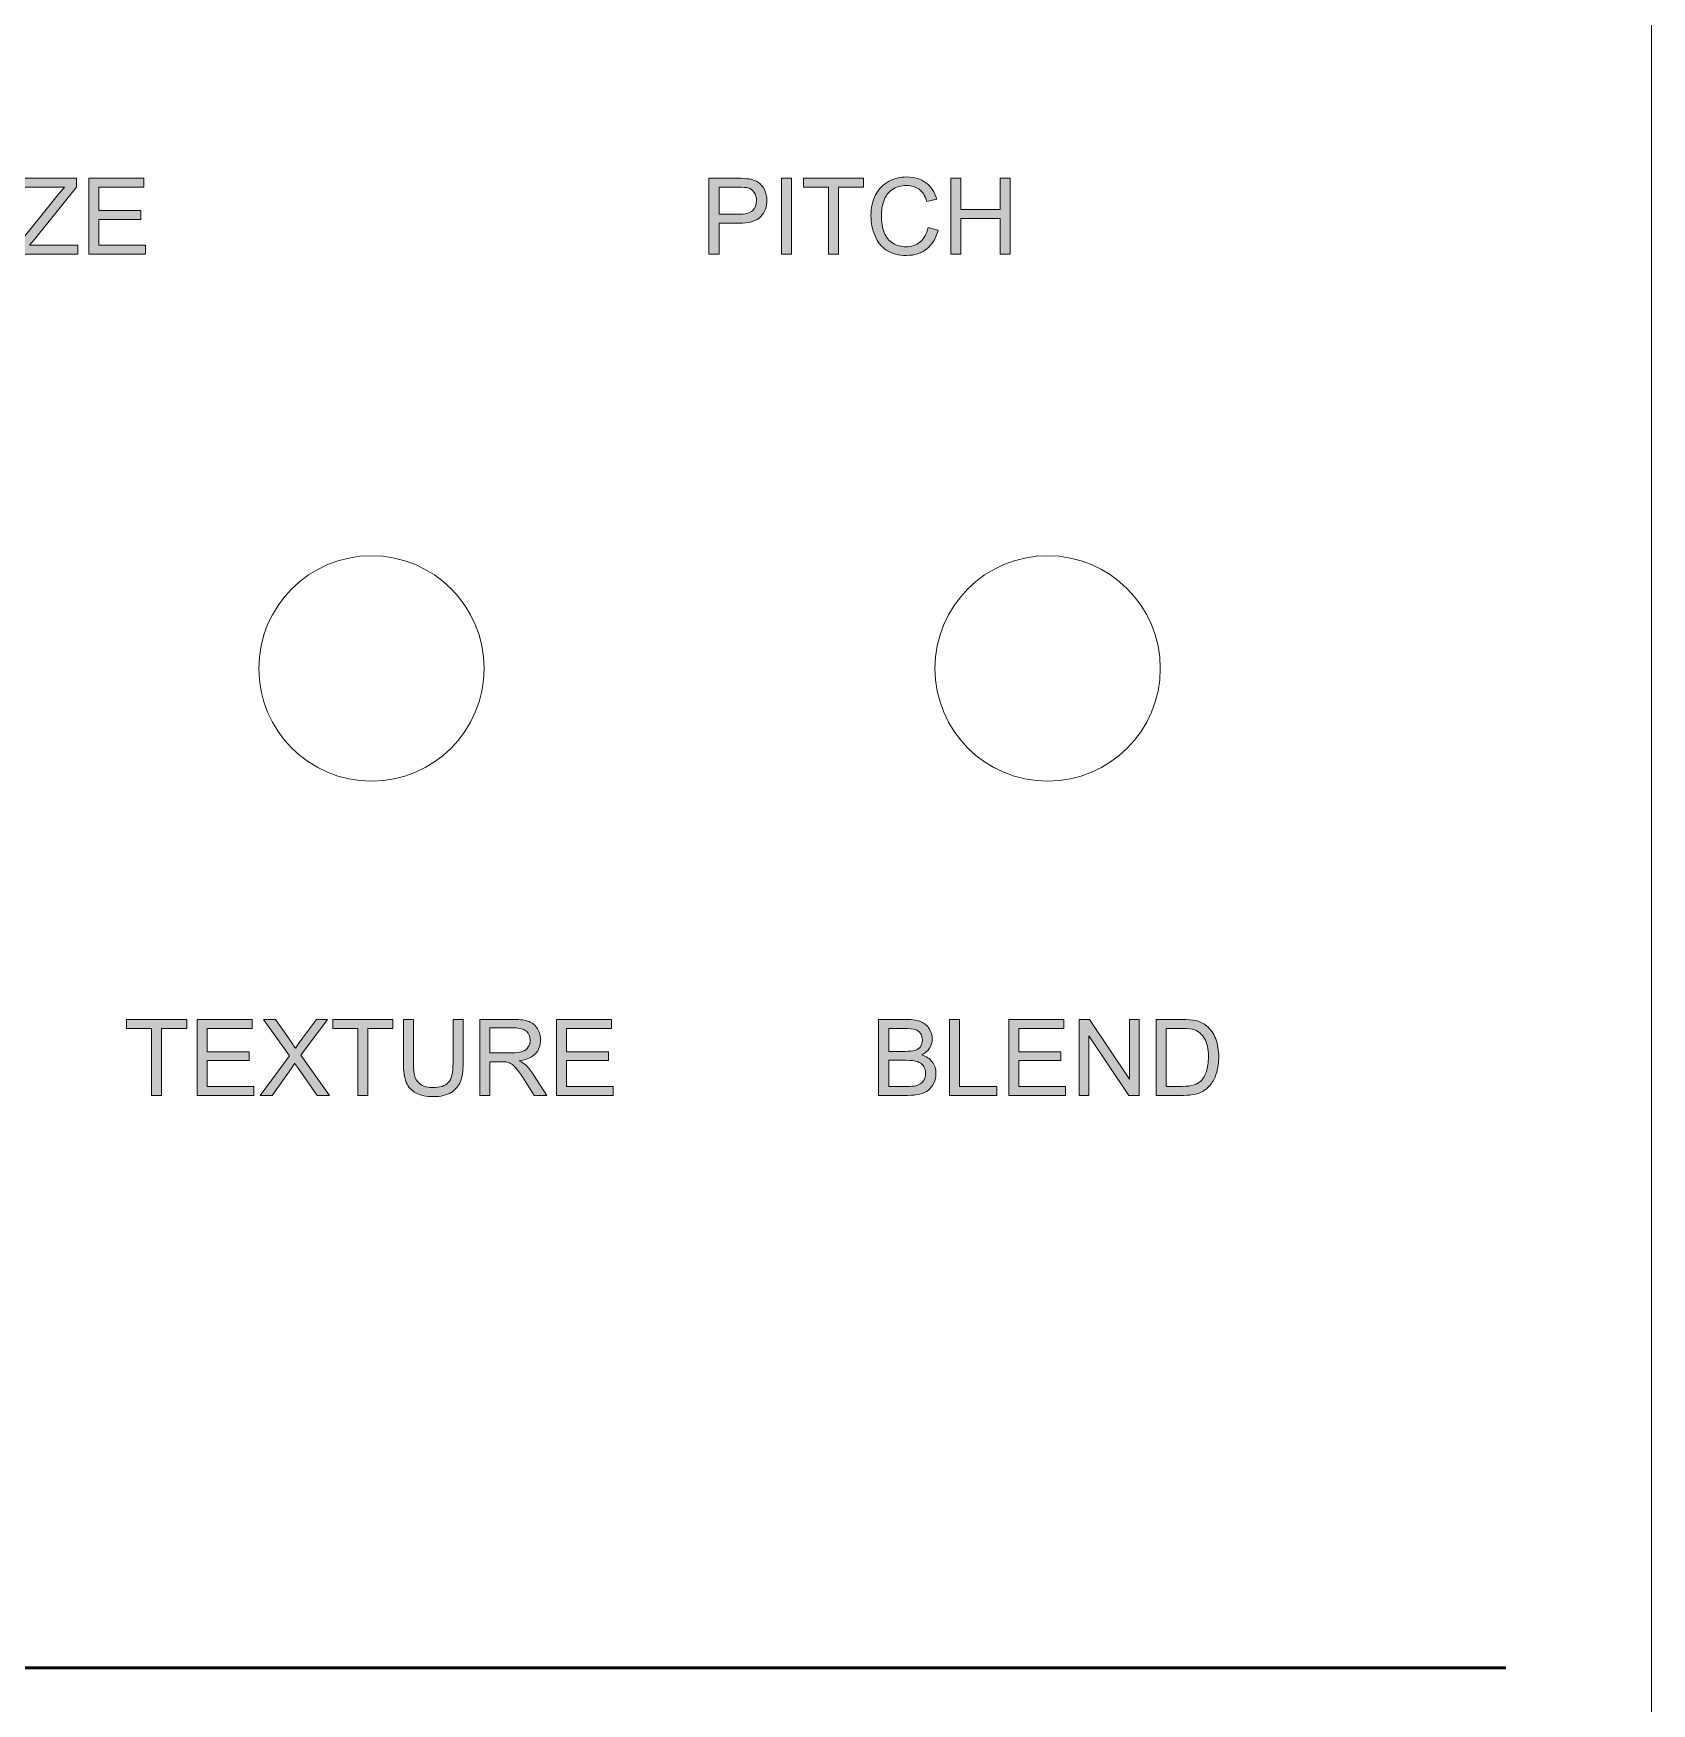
# Model space of a CAD drawing. Header units: inches. Extents: x 0 to 108, y -222 to 0.
# Drawn here: x 54 to 107.8, y -111.3 to -55.7 of the extents above; entities that cross this region are included whole.
import ezdxf

# ---------------------------------------------------------------- set-up
doc = ezdxf.new("R2010")
doc.units = ezdxf.units.IN
doc.header["$MEASUREMENT"] = 0
doc.layers.add('Decoupe', color=7, linetype='Continuous')
doc.layers.add('Impression', color=7, linetype='Continuous')

# ---------------------------------------------------------------- blocks, each defined once
blk = doc.blocks.new('block 2')
at = {"layer": 'Decoupe', "color": 240, "lineweight": 18, "true_color": 0xed1c24}
blk.add_lwpolyline([(107.823, -222.123), (0.127, -222.123), (0.127, -0.127), (107.823, -0.127), (107.823, -222.123)], dxfattribs=at)
for points in [[(68.975, -76.855), (68.975, -78.926), (67.296, -80.605), (65.225, -80.605), (63.154, -80.605), (61.475, -78.926), (61.475, -76.855), (61.475, -74.784), (63.154, -73.105), (65.225, -73.105), (67.296, -73.105), (68.975, -74.784), (68.975, -76.855)], [(91.475, -76.855), (91.475, -78.926), (89.796, -80.605), (87.725, -80.605), (85.654, -80.605), (83.975, -78.926), (83.975, -76.855), (83.975, -74.784), (85.654, -73.105), (87.725, -73.105), (89.796, -73.105), (91.475, -74.784), (91.475, -76.855)]]:
    blk.add_open_spline(points, degree=3, knots=[0, 0, 0, 0, 1, 1, 1, 2, 2, 2, 3, 3, 3, 4, 4, 4, 4], dxfattribs=at)
blk = doc.blocks.new('block 17')
at = {"layer": 'Impression', "true_color": 0x231f20}
h = blk.add_hatch(color=250, dxfattribs=at)
h.dxf.hatch_style = 2
h.paths.add_polyline_path([(57.908, -91.066), (57.908, -88.839), (57.076, -88.839), (57.076, -88.541), (59.078, -88.541), (59.078, -88.839), (58.242, -88.839), (58.242, -91.066)])
h = blk.add_hatch(color=250, dxfattribs=at)
h.dxf.hatch_style = 2
h.paths.add_polyline_path([(59.427, -91.066), (59.427, -88.541), (61.253, -88.541), (61.253, -88.839), (59.761, -88.839), (59.761, -89.612), (61.158, -89.612), (61.158, -89.908), (59.761, -89.908), (59.761, -90.768), (61.312, -90.768), (61.312, -91.066)])
h = blk.add_hatch(color=250, dxfattribs=at)
h.dxf.hatch_style = 2
edge = h.paths.add_edge_path()
edge.add_spline(control_points=[(61.517, -91.066), (61.517, -91.066), (62.493, -89.75), (62.493, -89.75), (62.493, -89.75), (61.632, -88.541), (61.632, -88.541), (61.632, -88.541), (62.03, -88.541), (62.03, -88.541), (62.03, -88.541), (62.488, -89.188), (62.488, -89.188), (62.584, -89.323), (62.651, -89.426), (62.691, -89.498), (62.748, -89.407), (62.814, -89.311), (62.891, -89.211), (62.891, -89.211), (63.399, -88.541), (63.399, -88.541), (63.399, -88.541), (63.763, -88.541), (63.763, -88.541), (63.763, -88.541), (62.876, -89.731), (62.876, -89.731), (62.876, -89.731), (63.832, -91.066), (63.832, -91.066), (63.832, -91.066), (63.418, -91.066), (63.418, -91.066), (63.418, -91.066), (62.783, -90.165), (62.783, -90.165), (62.747, -90.113), (62.71, -90.057), (62.672, -89.996), (62.616, -90.088), (62.576, -90.151), (62.552, -90.186), (62.552, -90.186), (61.918, -91.066), (61.918, -91.066), (61.918, -91.066), (61.517, -91.066), (61.517, -91.066)], knot_values=[0, 0, 0, 0, 1, 1, 1, 2, 2, 2, 3, 3, 3, 4, 4, 4, 5, 5, 5, 6, 6, 6, 7, 7, 7, 8, 8, 8, 9, 9, 9, 10, 10, 10, 11, 11, 11, 12, 12, 12, 13, 13, 13, 14, 14, 14, 15, 15, 15, 16, 16, 16, 16], degree=3, periodic=1)
h = blk.add_hatch(color=250, dxfattribs=at)
h.dxf.hatch_style = 2
h.paths.add_polyline_path([(64.769, -91.066), (64.769, -88.839), (63.937, -88.839), (63.937, -88.541), (65.938, -88.541), (65.938, -88.839), (65.103, -88.839), (65.103, -91.066)])
h = blk.add_hatch(color=250, dxfattribs=at)
h.dxf.hatch_style = 2
edge = h.paths.add_edge_path()
edge.add_spline(control_points=[(67.938, -88.541), (67.938, -88.541), (68.272, -88.541), (68.272, -88.541), (68.272, -88.541), (68.272, -90), (68.272, -90), (68.272, -90.253), (68.244, -90.455), (68.186, -90.604), (68.129, -90.754), (68.025, -90.875), (67.876, -90.969), (67.725, -91.062), (67.529, -91.109), (67.285, -91.109), (67.049, -91.109), (66.856, -91.068), (66.705, -90.987), (66.554, -90.905), (66.447, -90.787), (66.383, -90.633), (66.318, -90.478), (66.286, -90.267), (66.286, -90), (66.286, -90), (66.286, -88.541), (66.286, -88.541), (66.286, -88.541), (66.621, -88.541), (66.621, -88.541), (66.621, -88.541), (66.621, -89.998), (66.621, -89.998), (66.621, -90.217), (66.641, -90.379), (66.682, -90.483), (66.723, -90.587), (66.792, -90.667), (66.892, -90.723), (66.991, -90.779), (67.113, -90.808), (67.256, -90.808), (67.502, -90.808), (67.677, -90.752), (67.782, -90.64), (67.886, -90.529), (67.938, -90.315), (67.938, -89.998), (67.938, -89.998), (67.938, -88.541), (67.938, -88.541)], knot_values=[0, 0, 0, 0, 1, 1, 1, 2, 2, 2, 3, 3, 3, 4, 4, 4, 5, 5, 5, 6, 6, 6, 7, 7, 7, 8, 8, 8, 9, 9, 9, 10, 10, 10, 11, 11, 11, 12, 12, 12, 13, 13, 13, 14, 14, 14, 15, 15, 15, 16, 16, 16, 17, 17, 17, 17], degree=3, periodic=1)
h = blk.add_hatch(color=250, dxfattribs=at)
h.dxf.hatch_style = 2
edge = h.paths.add_edge_path()
edge.add_spline(control_points=[(68.834, -91.066), (68.834, -91.066), (68.834, -88.541), (68.834, -88.541), (68.834, -88.541), (69.954, -88.541), (69.954, -88.541), (70.179, -88.541), (70.35, -88.563), (70.467, -88.609), (70.584, -88.654), (70.678, -88.734), (70.748, -88.849), (70.818, -88.964), (70.853, -89.091), (70.853, -89.23), (70.853, -89.409), (70.795, -89.56), (70.679, -89.683), (70.563, -89.806), (70.384, -89.884), (70.141, -89.917), (70.23, -89.96), (70.297, -90.001), (70.343, -90.043), (70.44, -90.132), (70.533, -90.244), (70.62, -90.379), (70.62, -90.379), (71.06, -91.066), (71.06, -91.066), (71.06, -91.066), (70.639, -91.066), (70.639, -91.066), (70.639, -91.066), (70.305, -90.541), (70.305, -90.541), (70.208, -90.389), (70.127, -90.273), (70.064, -90.193), (70.001, -90.112), (69.944, -90.056), (69.894, -90.024), (69.844, -89.992), (69.794, -89.969), (69.742, -89.957), (69.704, -89.949), (69.642, -89.945), (69.556, -89.945), (69.556, -89.945), (69.168, -89.945), (69.168, -89.945), (69.168, -89.945), (69.168, -91.066), (69.168, -91.066), (69.168, -91.066), (68.834, -91.066), (68.834, -91.066)], knot_values=[0, 0, 0, 0, 1, 1, 1, 2, 2, 2, 3, 3, 3, 4, 4, 4, 5, 5, 5, 6, 6, 6, 7, 7, 7, 8, 8, 8, 9, 9, 9, 10, 10, 10, 11, 11, 11, 12, 12, 12, 13, 13, 13, 14, 14, 14, 15, 15, 15, 16, 16, 16, 17, 17, 17, 18, 18, 18, 19, 19, 19, 19], degree=3, periodic=1)
edge = h.paths.add_edge_path()
edge.add_spline(control_points=[(69.168, -89.655), (69.168, -89.655), (69.887, -89.655), (69.887, -89.655), (70.039, -89.655), (70.159, -89.639), (70.245, -89.608), (70.331, -89.576), (70.396, -89.526), (70.441, -89.456), (70.486, -89.387), (70.508, -89.311), (70.508, -89.23), (70.508, -89.11), (70.465, -89.012), (70.378, -88.935), (70.292, -88.858), (70.155, -88.82), (69.967, -88.82), (69.967, -88.82), (69.168, -88.82), (69.168, -88.82), (69.168, -88.82), (69.168, -89.655), (69.168, -89.655)], knot_values=[0, 0, 0, 0, 1, 1, 1, 2, 2, 2, 3, 3, 3, 4, 4, 4, 5, 5, 5, 6, 6, 6, 7, 7, 7, 8, 8, 8, 8], degree=3, periodic=1)
h = blk.add_hatch(color=250, dxfattribs=at)
h.dxf.hatch_style = 2
h.paths.add_polyline_path([(71.383, -91.066), (71.383, -88.541), (73.209, -88.541), (73.209, -88.839), (71.718, -88.839), (71.718, -89.612), (73.115, -89.612), (73.115, -89.908), (71.718, -89.908), (71.718, -90.768), (73.268, -90.768), (73.268, -91.066)])
at = {"layer": 'Impression', "lineweight": 0}
for points in [[(57.908, -91.066), (57.908, -88.839), (57.076, -88.839), (57.076, -88.541), (59.078, -88.541), (59.078, -88.839), (58.242, -88.839), (58.242, -91.066), (57.908, -91.066)], [(59.427, -91.066), (59.427, -88.541), (61.253, -88.541), (61.253, -88.839), (59.761, -88.839), (59.761, -89.612), (61.158, -89.612), (61.158, -89.908), (59.761, -89.908), (59.761, -90.768), (61.312, -90.768), (61.312, -91.066), (59.427, -91.066)], [(64.769, -91.066), (64.769, -88.839), (63.937, -88.839), (63.937, -88.541), (65.938, -88.541), (65.938, -88.839), (65.103, -88.839), (65.103, -91.066), (64.769, -91.066)], [(71.383, -91.066), (71.383, -88.541), (73.209, -88.541), (73.209, -88.839), (71.718, -88.839), (71.718, -89.612), (73.115, -89.612), (73.115, -89.908), (71.718, -89.908), (71.718, -90.768), (73.268, -90.768), (73.268, -91.066), (71.383, -91.066)]]:
    blk.add_lwpolyline(points, dxfattribs=at)
for points, knots in [([(61.517, -91.066), (61.517, -91.066), (62.493, -89.75), (62.493, -89.75), (62.493, -89.75), (61.632, -88.541), (61.632, -88.541), (61.632, -88.541), (62.03, -88.541), (62.03, -88.541), (62.03, -88.541), (62.488, -89.188), (62.488, -89.188), (62.584, -89.323), (62.651, -89.426), (62.691, -89.498), (62.748, -89.407), (62.814, -89.311), (62.891, -89.211), (62.891, -89.211), (63.399, -88.541), (63.399, -88.541), (63.399, -88.541), (63.763, -88.541), (63.763, -88.541), (63.763, -88.541), (62.876, -89.731), (62.876, -89.731), (62.876, -89.731), (63.832, -91.066), (63.832, -91.066), (63.832, -91.066), (63.418, -91.066), (63.418, -91.066), (63.418, -91.066), (62.783, -90.165), (62.783, -90.165), (62.747, -90.113), (62.71, -90.057), (62.672, -89.996), (62.616, -90.088), (62.576, -90.151), (62.552, -90.186), (62.552, -90.186), (61.918, -91.066), (61.918, -91.066), (61.918, -91.066), (61.517, -91.066), (61.517, -91.066)], [0, 0, 0, 0, 1, 1, 1, 2, 2, 2, 3, 3, 3, 4, 4, 4, 5, 5, 5, 6, 6, 6, 7, 7, 7, 8, 8, 8, 9, 9, 9, 10, 10, 10, 11, 11, 11, 12, 12, 12, 13, 13, 13, 14, 14, 14, 15, 15, 15, 16, 16, 16, 16]), ([(67.938, -88.541), (67.938, -88.541), (68.272, -88.541), (68.272, -88.541), (68.272, -88.541), (68.272, -90), (68.272, -90), (68.272, -90.253), (68.244, -90.455), (68.186, -90.604), (68.129, -90.754), (68.025, -90.875), (67.876, -90.969), (67.725, -91.062), (67.529, -91.109), (67.285, -91.109), (67.049, -91.109), (66.856, -91.068), (66.705, -90.987), (66.554, -90.905), (66.447, -90.787), (66.383, -90.633), (66.318, -90.478), (66.286, -90.267), (66.286, -90), (66.286, -90), (66.286, -88.541), (66.286, -88.541), (66.286, -88.541), (66.621, -88.541), (66.621, -88.541), (66.621, -88.541), (66.621, -89.998), (66.621, -89.998), (66.621, -90.217), (66.641, -90.379), (66.682, -90.483), (66.723, -90.587), (66.792, -90.667), (66.892, -90.723), (66.991, -90.779), (67.113, -90.808), (67.256, -90.808), (67.502, -90.808), (67.677, -90.752), (67.782, -90.64), (67.886, -90.529), (67.938, -90.315), (67.938, -89.998), (67.938, -89.998), (67.938, -88.541), (67.938, -88.541)], [0, 0, 0, 0, 1, 1, 1, 2, 2, 2, 3, 3, 3, 4, 4, 4, 5, 5, 5, 6, 6, 6, 7, 7, 7, 8, 8, 8, 9, 9, 9, 10, 10, 10, 11, 11, 11, 12, 12, 12, 13, 13, 13, 14, 14, 14, 15, 15, 15, 16, 16, 16, 17, 17, 17, 17]), ([(68.834, -91.066), (68.834, -91.066), (68.834, -88.541), (68.834, -88.541), (68.834, -88.541), (69.954, -88.541), (69.954, -88.541), (70.179, -88.541), (70.35, -88.563), (70.467, -88.609), (70.584, -88.654), (70.678, -88.734), (70.748, -88.849), (70.818, -88.964), (70.853, -89.091), (70.853, -89.23), (70.853, -89.409), (70.795, -89.56), (70.679, -89.683), (70.563, -89.806), (70.384, -89.884), (70.141, -89.917), (70.23, -89.96), (70.297, -90.001), (70.343, -90.043), (70.44, -90.132), (70.533, -90.244), (70.62, -90.379), (70.62, -90.379), (71.06, -91.066), (71.06, -91.066), (71.06, -91.066), (70.639, -91.066), (70.639, -91.066), (70.639, -91.066), (70.305, -90.541), (70.305, -90.541), (70.208, -90.389), (70.127, -90.273), (70.064, -90.193), (70.001, -90.112), (69.944, -90.056), (69.894, -90.024), (69.844, -89.992), (69.794, -89.969), (69.742, -89.957), (69.704, -89.949), (69.642, -89.945), (69.556, -89.945), (69.556, -89.945), (69.168, -89.945), (69.168, -89.945), (69.168, -89.945), (69.168, -91.066), (69.168, -91.066), (69.168, -91.066), (68.834, -91.066), (68.834, -91.066)], [0, 0, 0, 0, 1, 1, 1, 2, 2, 2, 3, 3, 3, 4, 4, 4, 5, 5, 5, 6, 6, 6, 7, 7, 7, 8, 8, 8, 9, 9, 9, 10, 10, 10, 11, 11, 11, 12, 12, 12, 13, 13, 13, 14, 14, 14, 15, 15, 15, 16, 16, 16, 17, 17, 17, 18, 18, 18, 19, 19, 19, 19]), ([(69.168, -89.655), (69.168, -89.655), (69.887, -89.655), (69.887, -89.655), (70.039, -89.655), (70.159, -89.639), (70.245, -89.608), (70.331, -89.576), (70.396, -89.526), (70.441, -89.456), (70.486, -89.387), (70.508, -89.311), (70.508, -89.23), (70.508, -89.11), (70.465, -89.012), (70.378, -88.935), (70.292, -88.858), (70.155, -88.82), (69.967, -88.82), (69.967, -88.82), (69.168, -88.82), (69.168, -88.82), (69.168, -88.82), (69.168, -89.655), (69.168, -89.655)], [0, 0, 0, 0, 1, 1, 1, 2, 2, 2, 3, 3, 3, 4, 4, 4, 5, 5, 5, 6, 6, 6, 7, 7, 7, 8, 8, 8, 8])]:
    blk.add_open_spline(points, degree=3, knots=knots, dxfattribs=at)
blk = doc.blocks.new('block 18')
at = {"layer": 'Impression', "true_color": 0x231f20}
h = blk.add_hatch(color=250, dxfattribs=at)
h.dxf.hatch_style = 2
edge = h.paths.add_edge_path()
edge.add_spline(control_points=[(82.102, -91.066), (82.102, -91.066), (82.102, -88.541), (82.102, -88.541), (82.102, -88.541), (83.05, -88.541), (83.05, -88.541), (83.242, -88.541), (83.397, -88.566), (83.514, -88.617), (83.63, -88.668), (83.722, -88.747), (83.787, -88.853), (83.854, -88.96), (83.887, -89.071), (83.887, -89.187), (83.887, -89.295), (83.857, -89.396), (83.799, -89.492), (83.74, -89.587), (83.652, -89.664), (83.534, -89.722), (83.686, -89.767), (83.804, -89.843), (83.886, -89.951), (83.968, -90.059), (84.009, -90.187), (84.009, -90.334), (84.009, -90.452), (83.984, -90.562), (83.934, -90.664), (83.884, -90.765), (83.822, -90.844), (83.749, -90.899), (83.676, -90.954), (83.583, -90.996), (83.473, -91.024), (83.362, -91.052), (83.226, -91.066), (83.065, -91.066), (83.065, -91.066), (82.102, -91.066), (82.102, -91.066)], knot_values=[0, 0, 0, 0, 1, 1, 1, 2, 2, 2, 3, 3, 3, 4, 4, 4, 5, 5, 5, 6, 6, 6, 7, 7, 7, 8, 8, 8, 9, 9, 9, 10, 10, 10, 11, 11, 11, 12, 12, 12, 13, 13, 13, 14, 14, 14, 14], degree=3, periodic=1)
edge = h.paths.add_edge_path()
edge.add_spline(control_points=[(82.436, -89.602), (82.436, -89.602), (82.982, -89.602), (82.982, -89.602), (83.13, -89.602), (83.237, -89.592), (83.301, -89.572), (83.386, -89.547), (83.45, -89.505), (83.493, -89.447), (83.536, -89.388), (83.558, -89.315), (83.558, -89.226), (83.558, -89.142), (83.538, -89.069), (83.497, -89.005), (83.457, -88.941), (83.4, -88.898), (83.325, -88.874), (83.25, -88.85), (83.123, -88.839), (82.941, -88.839), (82.941, -88.839), (82.436, -88.839), (82.436, -88.839), (82.436, -88.839), (82.436, -89.602), (82.436, -89.602)], knot_values=[0, 0, 0, 0, 1, 1, 1, 2, 2, 2, 3, 3, 3, 4, 4, 4, 5, 5, 5, 6, 6, 6, 7, 7, 7, 8, 8, 8, 9, 9, 9, 9], degree=3, periodic=1)
edge = h.paths.add_edge_path()
edge.add_spline(control_points=[(82.436, -90.768), (82.436, -90.768), (83.065, -90.768), (83.065, -90.768), (83.173, -90.768), (83.249, -90.764), (83.292, -90.756), (83.369, -90.742), (83.434, -90.719), (83.485, -90.687), (83.537, -90.655), (83.579, -90.608), (83.613, -90.547), (83.646, -90.485), (83.663, -90.414), (83.663, -90.334), (83.663, -90.24), (83.639, -90.158), (83.59, -90.088), (83.542, -90.019), (83.475, -89.97), (83.39, -89.942), (83.304, -89.914), (83.181, -89.9), (83.02, -89.9), (83.02, -89.9), (82.436, -89.9), (82.436, -89.9), (82.436, -89.9), (82.436, -90.768), (82.436, -90.768)], knot_values=[0, 0, 0, 0, 1, 1, 1, 2, 2, 2, 3, 3, 3, 4, 4, 4, 5, 5, 5, 6, 6, 6, 7, 7, 7, 8, 8, 8, 9, 9, 9, 10, 10, 10, 10], degree=3, periodic=1)
h = blk.add_hatch(color=250, dxfattribs=at)
h.dxf.hatch_style = 2
h.paths.add_polyline_path([(84.455, -91.066), (84.455, -88.541), (84.789, -88.541), (84.789, -90.768), (86.033, -90.768), (86.033, -91.066)])
h = blk.add_hatch(color=250, dxfattribs=at)
h.dxf.hatch_style = 2
h.paths.add_polyline_path([(86.438, -91.066), (86.438, -88.541), (88.264, -88.541), (88.264, -88.839), (86.772, -88.839), (86.772, -89.612), (88.169, -89.612), (88.169, -89.908), (86.772, -89.908), (86.772, -90.768), (88.322, -90.768), (88.322, -91.066)])
h = blk.add_hatch(color=250, dxfattribs=at)
h.dxf.hatch_style = 2
h.paths.add_polyline_path([(88.78, -91.066), (88.78, -88.541), (89.123, -88.541), (90.45, -90.523), (90.45, -88.541), (90.77, -88.541), (90.77, -91.066), (90.427, -91.066), (89.101, -89.082), (89.101, -91.066)])
h = blk.add_hatch(color=250, dxfattribs=at)
h.dxf.hatch_style = 2
edge = h.paths.add_edge_path()
edge.add_spline(control_points=[(91.332, -91.066), (91.332, -91.066), (91.332, -88.541), (91.332, -88.541), (91.332, -88.541), (92.201, -88.541), (92.201, -88.541), (92.398, -88.541), (92.548, -88.553), (92.651, -88.577), (92.796, -88.61), (92.919, -88.67), (93.021, -88.758), (93.155, -88.87), (93.254, -89.014), (93.32, -89.189), (93.386, -89.364), (93.419, -89.564), (93.419, -89.79), (93.419, -89.981), (93.397, -90.151), (93.352, -90.299), (93.307, -90.448), (93.25, -90.57), (93.18, -90.667), (93.11, -90.764), (93.033, -90.841), (92.95, -90.896), (92.867, -90.952), (92.766, -90.994), (92.648, -91.023), (92.531, -91.052), (92.395, -91.066), (92.243, -91.066), (92.243, -91.066), (91.332, -91.066), (91.332, -91.066)], knot_values=[0, 0, 0, 0, 1, 1, 1, 2, 2, 2, 3, 3, 3, 4, 4, 4, 5, 5, 5, 6, 6, 6, 7, 7, 7, 8, 8, 8, 9, 9, 9, 10, 10, 10, 11, 11, 11, 12, 12, 12, 12], degree=3, periodic=1)
edge = h.paths.add_edge_path()
edge.add_spline(control_points=[(91.666, -90.768), (91.666, -90.768), (92.205, -90.768), (92.205, -90.768), (92.371, -90.768), (92.502, -90.752), (92.597, -90.721), (92.692, -90.69), (92.767, -90.647), (92.823, -90.591), (92.903, -90.511), (92.964, -90.405), (93.009, -90.271), (93.053, -90.137), (93.075, -89.975), (93.075, -89.784), (93.075, -89.52), (93.031, -89.317), (92.945, -89.175), (92.858, -89.034), (92.753, -88.939), (92.629, -88.89), (92.539, -88.856), (92.395, -88.839), (92.196, -88.839), (92.196, -88.839), (91.666, -88.839), (91.666, -88.839), (91.666, -88.839), (91.666, -90.768), (91.666, -90.768)], knot_values=[0, 0, 0, 0, 1, 1, 1, 2, 2, 2, 3, 3, 3, 4, 4, 4, 5, 5, 5, 6, 6, 6, 7, 7, 7, 8, 8, 8, 9, 9, 9, 10, 10, 10, 10], degree=3, periodic=1)
at = {"layer": 'Impression', "lineweight": 0}
for points in [[(84.455, -91.066), (84.455, -88.541), (84.789, -88.541), (84.789, -90.768), (86.033, -90.768), (86.033, -91.066), (84.455, -91.066)], [(86.438, -91.066), (86.438, -88.541), (88.264, -88.541), (88.264, -88.839), (86.772, -88.839), (86.772, -89.612), (88.169, -89.612), (88.169, -89.908), (86.772, -89.908), (86.772, -90.768), (88.322, -90.768), (88.322, -91.066), (86.438, -91.066)], [(88.78, -91.066), (88.78, -88.541), (89.123, -88.541), (90.45, -90.523), (90.45, -88.541), (90.77, -88.541), (90.77, -91.066), (90.427, -91.066), (89.101, -89.082), (89.101, -91.066), (88.78, -91.066)]]:
    blk.add_lwpolyline(points, dxfattribs=at)
for points, knots in [([(82.102, -91.066), (82.102, -91.066), (82.102, -88.541), (82.102, -88.541), (82.102, -88.541), (83.05, -88.541), (83.05, -88.541), (83.242, -88.541), (83.397, -88.566), (83.514, -88.617), (83.63, -88.668), (83.722, -88.747), (83.787, -88.853), (83.854, -88.96), (83.887, -89.071), (83.887, -89.187), (83.887, -89.295), (83.857, -89.396), (83.799, -89.492), (83.74, -89.587), (83.652, -89.664), (83.534, -89.722), (83.686, -89.767), (83.804, -89.843), (83.886, -89.951), (83.968, -90.059), (84.009, -90.187), (84.009, -90.334), (84.009, -90.452), (83.984, -90.562), (83.934, -90.664), (83.884, -90.765), (83.822, -90.844), (83.749, -90.899), (83.676, -90.954), (83.583, -90.996), (83.473, -91.024), (83.362, -91.052), (83.226, -91.066), (83.065, -91.066), (83.065, -91.066), (82.102, -91.066), (82.102, -91.066)], [0, 0, 0, 0, 1, 1, 1, 2, 2, 2, 3, 3, 3, 4, 4, 4, 5, 5, 5, 6, 6, 6, 7, 7, 7, 8, 8, 8, 9, 9, 9, 10, 10, 10, 11, 11, 11, 12, 12, 12, 13, 13, 13, 14, 14, 14, 14]), ([(82.436, -89.602), (82.436, -89.602), (82.982, -89.602), (82.982, -89.602), (83.13, -89.602), (83.237, -89.592), (83.301, -89.572), (83.386, -89.547), (83.45, -89.505), (83.493, -89.447), (83.536, -89.388), (83.558, -89.315), (83.558, -89.226), (83.558, -89.142), (83.538, -89.069), (83.497, -89.005), (83.457, -88.941), (83.4, -88.898), (83.325, -88.874), (83.25, -88.85), (83.123, -88.839), (82.941, -88.839), (82.941, -88.839), (82.436, -88.839), (82.436, -88.839), (82.436, -88.839), (82.436, -89.602), (82.436, -89.602)], [0, 0, 0, 0, 1, 1, 1, 2, 2, 2, 3, 3, 3, 4, 4, 4, 5, 5, 5, 6, 6, 6, 7, 7, 7, 8, 8, 8, 9, 9, 9, 9]), ([(91.332, -91.066), (91.332, -91.066), (91.332, -88.541), (91.332, -88.541), (91.332, -88.541), (92.201, -88.541), (92.201, -88.541), (92.398, -88.541), (92.548, -88.553), (92.651, -88.577), (92.796, -88.61), (92.919, -88.67), (93.021, -88.758), (93.155, -88.87), (93.254, -89.014), (93.32, -89.189), (93.386, -89.364), (93.419, -89.564), (93.419, -89.79), (93.419, -89.981), (93.397, -90.151), (93.352, -90.299), (93.307, -90.448), (93.25, -90.57), (93.18, -90.667), (93.11, -90.764), (93.033, -90.841), (92.95, -90.896), (92.867, -90.952), (92.766, -90.994), (92.648, -91.023), (92.531, -91.052), (92.395, -91.066), (92.243, -91.066), (92.243, -91.066), (91.332, -91.066), (91.332, -91.066)], [0, 0, 0, 0, 1, 1, 1, 2, 2, 2, 3, 3, 3, 4, 4, 4, 5, 5, 5, 6, 6, 6, 7, 7, 7, 8, 8, 8, 9, 9, 9, 10, 10, 10, 11, 11, 11, 12, 12, 12, 12]), ([(91.666, -90.768), (91.666, -90.768), (92.205, -90.768), (92.205, -90.768), (92.371, -90.768), (92.502, -90.752), (92.597, -90.721), (92.692, -90.69), (92.767, -90.647), (92.823, -90.591), (92.903, -90.511), (92.964, -90.405), (93.009, -90.271), (93.053, -90.137), (93.075, -89.975), (93.075, -89.784), (93.075, -89.52), (93.031, -89.317), (92.945, -89.175), (92.858, -89.034), (92.753, -88.939), (92.629, -88.89), (92.539, -88.856), (92.395, -88.839), (92.196, -88.839), (92.196, -88.839), (91.666, -88.839), (91.666, -88.839), (91.666, -88.839), (91.666, -90.768), (91.666, -90.768)], [0, 0, 0, 0, 1, 1, 1, 2, 2, 2, 3, 3, 3, 4, 4, 4, 5, 5, 5, 6, 6, 6, 7, 7, 7, 8, 8, 8, 9, 9, 9, 10, 10, 10, 10]), ([(82.436, -90.768), (82.436, -90.768), (83.065, -90.768), (83.065, -90.768), (83.173, -90.768), (83.249, -90.764), (83.292, -90.756), (83.369, -90.742), (83.434, -90.719), (83.485, -90.687), (83.537, -90.655), (83.579, -90.608), (83.613, -90.547), (83.646, -90.485), (83.663, -90.414), (83.663, -90.334), (83.663, -90.24), (83.639, -90.158), (83.59, -90.088), (83.542, -90.019), (83.475, -89.97), (83.39, -89.942), (83.304, -89.914), (83.181, -89.9), (83.02, -89.9), (83.02, -89.9), (82.436, -89.9), (82.436, -89.9), (82.436, -89.9), (82.436, -90.768), (82.436, -90.768)], [0, 0, 0, 0, 1, 1, 1, 2, 2, 2, 3, 3, 3, 4, 4, 4, 5, 5, 5, 6, 6, 6, 7, 7, 7, 8, 8, 8, 9, 9, 9, 10, 10, 10, 10])]:
    blk.add_open_spline(points, degree=3, knots=knots, dxfattribs=at)
blk = doc.blocks.new('block 19')
at = {"layer": 'Impression', "true_color": 0x231f20}
h = blk.add_hatch(color=250, dxfattribs=at)
h.dxf.hatch_style = 2
edge = h.paths.add_edge_path()
edge.add_spline(control_points=[(50.213, -62.255), (50.213, -62.255), (50.528, -62.227), (50.528, -62.227), (50.543, -62.353), (50.578, -62.457), (50.633, -62.538), (50.687, -62.619), (50.772, -62.684), (50.886, -62.734), (51.001, -62.784), (51.13, -62.809), (51.274, -62.809), (51.402, -62.809), (51.514, -62.79), (51.612, -62.752), (51.709, -62.715), (51.782, -62.662), (51.829, -62.597), (51.877, -62.531), (51.901, -62.458), (51.901, -62.38), (51.901, -62.301), (51.878, -62.232), (51.832, -62.173), (51.786, -62.114), (51.711, -62.064), (51.605, -62.024), (51.537, -61.997), (51.387, -61.956), (51.155, -61.901), (50.923, -61.845), (50.761, -61.792), (50.668, -61.743), (50.547, -61.68), (50.457, -61.601), (50.398, -61.508), (50.339, -61.414), (50.309, -61.309), (50.309, -61.194), (50.309, -61.066), (50.346, -60.947), (50.418, -60.836), (50.49, -60.725), (50.596, -60.641), (50.735, -60.584), (50.874, -60.526), (51.028, -60.498), (51.198, -60.498), (51.385, -60.498), (51.55, -60.528), (51.694, -60.588), (51.836, -60.648), (51.947, -60.737), (52.023, -60.854), (52.1, -60.971), (52.142, -61.104), (52.147, -61.252), (52.147, -61.252), (51.827, -61.276), (51.827, -61.276), (51.81, -61.117), (51.752, -60.996), (51.652, -60.914), (51.553, -60.833), (51.406, -60.792), (51.212, -60.792), (51.01, -60.792), (50.863, -60.829), (50.77, -60.903), (50.678, -60.977), (50.632, -61.067), (50.632, -61.171), (50.632, -61.262), (50.664, -61.336), (50.73, -61.395), (50.794, -61.454), (50.962, -61.514), (51.233, -61.575), (51.505, -61.637), (51.692, -61.69), (51.793, -61.736), (51.94, -61.804), (52.048, -61.89), (52.118, -61.994), (52.188, -62.098), (52.223, -62.217), (52.223, -62.353), (52.223, -62.487), (52.185, -62.614), (52.108, -62.733), (52.031, -62.851), (51.92, -62.944), (51.776, -63.01), (51.632, -63.076), (51.47, -63.109), (51.29, -63.109), (51.061, -63.109), (50.87, -63.076), (50.715, -63.009), (50.561, -62.942), (50.44, -62.842), (50.351, -62.708), (50.264, -62.575), (50.217, -62.423), (50.213, -62.255)], knot_values=[0, 0, 0, 0, 1, 1, 1, 2, 2, 2, 3, 3, 3, 4, 4, 4, 5, 5, 5, 6, 6, 6, 7, 7, 7, 8, 8, 8, 9, 9, 9, 10, 10, 10, 11, 11, 11, 12, 12, 12, 13, 13, 13, 14, 14, 14, 15, 15, 15, 16, 16, 16, 17, 17, 17, 18, 18, 18, 19, 19, 19, 20, 20, 20, 21, 21, 21, 22, 22, 22, 23, 23, 23, 24, 24, 24, 25, 25, 25, 26, 26, 26, 27, 27, 27, 28, 28, 28, 29, 29, 29, 30, 30, 30, 31, 31, 31, 32, 32, 32, 33, 33, 33, 34, 34, 34, 35, 35, 35, 35], degree=3, periodic=1)
h = blk.add_hatch(color=250, dxfattribs=at)
h.dxf.hatch_style = 2
h.paths.add_polyline_path([(52.736, -63.066), (52.736, -60.541), (53.071, -60.541), (53.071, -63.066)])
h = blk.add_hatch(color=250, dxfattribs=at)
h.dxf.hatch_style = 2
edge = h.paths.add_edge_path()
edge.add_spline(control_points=[(53.458, -63.066), (53.458, -63.066), (53.458, -62.756), (53.458, -62.756), (53.458, -62.756), (54.752, -61.138), (54.752, -61.138), (54.844, -61.023), (54.931, -60.924), (55.014, -60.839), (55.014, -60.839), (53.605, -60.839), (53.605, -60.839), (53.605, -60.839), (53.605, -60.541), (53.605, -60.541), (53.605, -60.541), (55.413, -60.541), (55.413, -60.541), (55.413, -60.541), (55.413, -60.839), (55.413, -60.839), (55.413, -60.839), (53.996, -62.59), (53.996, -62.59), (53.996, -62.59), (53.842, -62.768), (53.842, -62.768), (53.842, -62.768), (55.455, -62.768), (55.455, -62.768), (55.455, -62.768), (55.455, -63.066), (55.455, -63.066), (55.455, -63.066), (53.458, -63.066), (53.458, -63.066)], knot_values=[0, 0, 0, 0, 1, 1, 1, 2, 2, 2, 3, 3, 3, 4, 4, 4, 5, 5, 5, 6, 6, 6, 7, 7, 7, 8, 8, 8, 9, 9, 9, 10, 10, 10, 11, 11, 11, 12, 12, 12, 12], degree=3, periodic=1)
h = blk.add_hatch(color=250, dxfattribs=at)
h.dxf.hatch_style = 2
h.paths.add_polyline_path([(55.822, -63.066), (55.822, -60.541), (57.647, -60.541), (57.647, -60.839), (56.156, -60.839), (56.156, -61.612), (57.553, -61.612), (57.553, -61.908), (56.156, -61.908), (56.156, -62.768), (57.706, -62.768), (57.706, -63.066)])
at = {"layer": 'Impression', "lineweight": 0}
for points in [[(52.736, -63.066), (52.736, -60.541), (53.071, -60.541), (53.071, -63.066), (52.736, -63.066)], [(55.822, -63.066), (55.822, -60.541), (57.647, -60.541), (57.647, -60.839), (56.156, -60.839), (56.156, -61.612), (57.553, -61.612), (57.553, -61.908), (56.156, -61.908), (56.156, -62.768), (57.706, -62.768), (57.706, -63.066), (55.822, -63.066)]]:
    blk.add_lwpolyline(points, dxfattribs=at)
for points, knots in [([(50.213, -62.255), (50.213, -62.255), (50.528, -62.227), (50.528, -62.227), (50.543, -62.353), (50.578, -62.457), (50.633, -62.538), (50.687, -62.619), (50.772, -62.684), (50.886, -62.734), (51.001, -62.784), (51.13, -62.809), (51.274, -62.809), (51.402, -62.809), (51.514, -62.79), (51.612, -62.752), (51.709, -62.715), (51.782, -62.662), (51.829, -62.597), (51.877, -62.531), (51.901, -62.458), (51.901, -62.38), (51.901, -62.301), (51.878, -62.232), (51.832, -62.173), (51.786, -62.114), (51.711, -62.064), (51.605, -62.024), (51.537, -61.997), (51.387, -61.956), (51.155, -61.901), (50.923, -61.845), (50.761, -61.792), (50.668, -61.743), (50.547, -61.68), (50.457, -61.601), (50.398, -61.508), (50.339, -61.414), (50.309, -61.309), (50.309, -61.194), (50.309, -61.066), (50.346, -60.947), (50.418, -60.836), (50.49, -60.725), (50.596, -60.641), (50.735, -60.584), (50.874, -60.526), (51.028, -60.498), (51.198, -60.498), (51.385, -60.498), (51.55, -60.528), (51.694, -60.588), (51.836, -60.648), (51.947, -60.737), (52.023, -60.854), (52.1, -60.971), (52.142, -61.104), (52.147, -61.252), (52.147, -61.252), (51.827, -61.276), (51.827, -61.276), (51.81, -61.117), (51.752, -60.996), (51.652, -60.914), (51.553, -60.833), (51.406, -60.792), (51.212, -60.792), (51.01, -60.792), (50.863, -60.829), (50.77, -60.903), (50.678, -60.977), (50.632, -61.067), (50.632, -61.171), (50.632, -61.262), (50.664, -61.336), (50.73, -61.395), (50.794, -61.454), (50.962, -61.514), (51.233, -61.575), (51.505, -61.637), (51.692, -61.69), (51.793, -61.736), (51.94, -61.804), (52.048, -61.89), (52.118, -61.994), (52.188, -62.098), (52.223, -62.217), (52.223, -62.353), (52.223, -62.487), (52.185, -62.614), (52.108, -62.733), (52.031, -62.851), (51.92, -62.944), (51.776, -63.01), (51.632, -63.076), (51.47, -63.109), (51.29, -63.109), (51.061, -63.109), (50.87, -63.076), (50.715, -63.009), (50.561, -62.942), (50.44, -62.842), (50.351, -62.708), (50.264, -62.575), (50.217, -62.423), (50.213, -62.255)], [0, 0, 0, 0, 1, 1, 1, 2, 2, 2, 3, 3, 3, 4, 4, 4, 5, 5, 5, 6, 6, 6, 7, 7, 7, 8, 8, 8, 9, 9, 9, 10, 10, 10, 11, 11, 11, 12, 12, 12, 13, 13, 13, 14, 14, 14, 15, 15, 15, 16, 16, 16, 17, 17, 17, 18, 18, 18, 19, 19, 19, 20, 20, 20, 21, 21, 21, 22, 22, 22, 23, 23, 23, 24, 24, 24, 25, 25, 25, 26, 26, 26, 27, 27, 27, 28, 28, 28, 29, 29, 29, 30, 30, 30, 31, 31, 31, 32, 32, 32, 33, 33, 33, 34, 34, 34, 35, 35, 35, 35]), ([(53.458, -63.066), (53.458, -63.066), (53.458, -62.756), (53.458, -62.756), (53.458, -62.756), (54.752, -61.138), (54.752, -61.138), (54.844, -61.023), (54.931, -60.924), (55.014, -60.839), (55.014, -60.839), (53.605, -60.839), (53.605, -60.839), (53.605, -60.839), (53.605, -60.541), (53.605, -60.541), (53.605, -60.541), (55.413, -60.541), (55.413, -60.541), (55.413, -60.541), (55.413, -60.839), (55.413, -60.839), (55.413, -60.839), (53.996, -62.59), (53.996, -62.59), (53.996, -62.59), (53.842, -62.768), (53.842, -62.768), (53.842, -62.768), (55.455, -62.768), (55.455, -62.768), (55.455, -62.768), (55.455, -63.066), (55.455, -63.066), (55.455, -63.066), (53.458, -63.066), (53.458, -63.066)], [0, 0, 0, 0, 1, 1, 1, 2, 2, 2, 3, 3, 3, 4, 4, 4, 5, 5, 5, 6, 6, 6, 7, 7, 7, 8, 8, 8, 9, 9, 9, 10, 10, 10, 11, 11, 11, 12, 12, 12, 12])]:
    blk.add_open_spline(points, degree=3, knots=knots, dxfattribs=at)
blk = doc.blocks.new('block 20')
at = {"layer": 'Impression', "true_color": 0x231f20}
h = blk.add_hatch(color=250, dxfattribs=at)
h.dxf.hatch_style = 2
edge = h.paths.add_edge_path()
edge.add_spline(control_points=[(76.456, -63.066), (76.456, -63.066), (76.456, -60.541), (76.456, -60.541), (76.456, -60.541), (77.408, -60.541), (77.408, -60.541), (77.576, -60.541), (77.704, -60.549), (77.792, -60.565), (77.916, -60.585), (78.02, -60.625), (78.104, -60.683), (78.188, -60.741), (78.255, -60.822), (78.306, -60.927), (78.358, -61.031), (78.383, -61.146), (78.383, -61.271), (78.383, -61.486), (78.315, -61.668), (78.178, -61.816), (78.041, -61.965), (77.795, -62.039), (77.437, -62.039), (77.437, -62.039), (76.79, -62.039), (76.79, -62.039), (76.79, -62.039), (76.79, -63.066), (76.79, -63.066), (76.79, -63.066), (76.456, -63.066), (76.456, -63.066)], knot_values=[0, 0, 0, 0, 1, 1, 1, 2, 2, 2, 3, 3, 3, 4, 4, 4, 5, 5, 5, 6, 6, 6, 7, 7, 7, 8, 8, 8, 9, 9, 9, 10, 10, 10, 11, 11, 11, 11], degree=3, periodic=1)
edge = h.paths.add_edge_path()
edge.add_spline(control_points=[(76.79, -61.741), (76.79, -61.741), (77.443, -61.741), (77.443, -61.741), (77.659, -61.741), (77.812, -61.701), (77.903, -61.621), (77.993, -61.54), (78.039, -61.427), (78.039, -61.281), (78.039, -61.176), (78.012, -61.085), (77.958, -61.01), (77.905, -60.935), (77.835, -60.885), (77.748, -60.861), (77.691, -60.846), (77.587, -60.839), (77.436, -60.839), (77.436, -60.839), (76.79, -60.839), (76.79, -60.839), (76.79, -60.839), (76.79, -61.741), (76.79, -61.741)], knot_values=[0, 0, 0, 0, 1, 1, 1, 2, 2, 2, 3, 3, 3, 4, 4, 4, 5, 5, 5, 6, 6, 6, 7, 7, 7, 8, 8, 8, 8], degree=3, periodic=1)
h = blk.add_hatch(color=250, dxfattribs=at)
h.dxf.hatch_style = 2
h.paths.add_polyline_path([(78.865, -63.066), (78.865, -60.541), (79.2, -60.541), (79.2, -63.066)])
h = blk.add_hatch(color=250, dxfattribs=at)
h.dxf.hatch_style = 2
h.paths.add_polyline_path([(80.431, -63.066), (80.431, -60.839), (79.599, -60.839), (79.599, -60.541), (81.601, -60.541), (81.601, -60.839), (80.765, -60.839), (80.765, -63.066)])
h = blk.add_hatch(color=250, dxfattribs=at)
h.dxf.hatch_style = 2
edge = h.paths.add_edge_path()
edge.add_spline(control_points=[(83.745, -62.181), (83.745, -62.181), (84.08, -62.265), (84.08, -62.265), (84.01, -62.539), (83.884, -62.749), (83.701, -62.893), (83.519, -63.037), (83.297, -63.109), (83.034, -63.109), (82.762, -63.109), (82.54, -63.054), (82.37, -62.943), (82.199, -62.832), (82.07, -62.671), (81.981, -62.461), (81.892, -62.251), (81.847, -62.025), (81.847, -61.784), (81.847, -61.521), (81.897, -61.292), (81.998, -61.096), (82.098, -60.9), (82.241, -60.752), (82.427, -60.65), (82.612, -60.548), (82.816, -60.498), (83.039, -60.498), (83.292, -60.498), (83.504, -60.562), (83.677, -60.691), (83.849, -60.819), (83.969, -61), (84.037, -61.233), (84.037, -61.233), (83.708, -61.311), (83.708, -61.311), (83.649, -61.127), (83.564, -60.993), (83.453, -60.909), (83.341, -60.825), (83.201, -60.784), (83.032, -60.784), (82.838, -60.784), (82.676, -60.83), (82.546, -60.923), (82.415, -61.016), (82.324, -61.141), (82.271, -61.298), (82.218, -61.454), (82.192, -61.616), (82.192, -61.783), (82.192, -61.997), (82.223, -62.185), (82.285, -62.345), (82.348, -62.505), (82.446, -62.625), (82.578, -62.704), (82.71, -62.783), (82.852, -62.823), (83.006, -62.823), (83.194, -62.823), (83.352, -62.769), (83.482, -62.661), (83.612, -62.553), (83.7, -62.393), (83.745, -62.181)], knot_values=[0, 0, 0, 0, 1, 1, 1, 2, 2, 2, 3, 3, 3, 4, 4, 4, 5, 5, 5, 6, 6, 6, 7, 7, 7, 8, 8, 8, 9, 9, 9, 10, 10, 10, 11, 11, 11, 12, 12, 12, 13, 13, 13, 14, 14, 14, 15, 15, 15, 16, 16, 16, 17, 17, 17, 18, 18, 18, 19, 19, 19, 20, 20, 20, 21, 21, 21, 22, 22, 22, 22], degree=3, periodic=1)
h = blk.add_hatch(color=250, dxfattribs=at)
h.dxf.hatch_style = 2
h.paths.add_polyline_path([(84.502, -63.066), (84.502, -60.541), (84.836, -60.541), (84.836, -61.578), (86.148, -61.578), (86.148, -60.541), (86.483, -60.541), (86.483, -63.066), (86.148, -63.066), (86.148, -61.876), (84.836, -61.876), (84.836, -63.066)])
at = {"layer": 'Impression', "lineweight": 0}
for points in [[(78.865, -63.066), (78.865, -60.541), (79.2, -60.541), (79.2, -63.066), (78.865, -63.066)], [(80.431, -63.066), (80.431, -60.839), (79.599, -60.839), (79.599, -60.541), (81.601, -60.541), (81.601, -60.839), (80.765, -60.839), (80.765, -63.066), (80.431, -63.066)], [(84.502, -63.066), (84.502, -60.541), (84.836, -60.541), (84.836, -61.578), (86.148, -61.578), (86.148, -60.541), (86.483, -60.541), (86.483, -63.066), (86.148, -63.066), (86.148, -61.876), (84.836, -61.876), (84.836, -63.066), (84.502, -63.066)]]:
    blk.add_lwpolyline(points, dxfattribs=at)
for points, knots in [([(76.456, -63.066), (76.456, -63.066), (76.456, -60.541), (76.456, -60.541), (76.456, -60.541), (77.408, -60.541), (77.408, -60.541), (77.576, -60.541), (77.704, -60.549), (77.792, -60.565), (77.916, -60.585), (78.02, -60.625), (78.104, -60.683), (78.188, -60.741), (78.255, -60.822), (78.306, -60.927), (78.358, -61.031), (78.383, -61.146), (78.383, -61.271), (78.383, -61.486), (78.315, -61.668), (78.178, -61.816), (78.041, -61.965), (77.795, -62.039), (77.437, -62.039), (77.437, -62.039), (76.79, -62.039), (76.79, -62.039), (76.79, -62.039), (76.79, -63.066), (76.79, -63.066), (76.79, -63.066), (76.456, -63.066), (76.456, -63.066)], [0, 0, 0, 0, 1, 1, 1, 2, 2, 2, 3, 3, 3, 4, 4, 4, 5, 5, 5, 6, 6, 6, 7, 7, 7, 8, 8, 8, 9, 9, 9, 10, 10, 10, 11, 11, 11, 11]), ([(83.745, -62.181), (83.745, -62.181), (84.08, -62.265), (84.08, -62.265), (84.01, -62.539), (83.884, -62.749), (83.701, -62.893), (83.519, -63.037), (83.297, -63.109), (83.034, -63.109), (82.762, -63.109), (82.54, -63.054), (82.37, -62.943), (82.199, -62.832), (82.07, -62.671), (81.981, -62.461), (81.892, -62.251), (81.847, -62.025), (81.847, -61.784), (81.847, -61.521), (81.897, -61.292), (81.998, -61.096), (82.098, -60.9), (82.241, -60.752), (82.427, -60.65), (82.612, -60.548), (82.816, -60.498), (83.039, -60.498), (83.292, -60.498), (83.504, -60.562), (83.677, -60.691), (83.849, -60.819), (83.969, -61), (84.037, -61.233), (84.037, -61.233), (83.708, -61.311), (83.708, -61.311), (83.649, -61.127), (83.564, -60.993), (83.453, -60.909), (83.341, -60.825), (83.201, -60.784), (83.032, -60.784), (82.838, -60.784), (82.676, -60.83), (82.546, -60.923), (82.415, -61.016), (82.324, -61.141), (82.271, -61.298), (82.218, -61.454), (82.192, -61.616), (82.192, -61.783), (82.192, -61.997), (82.223, -62.185), (82.285, -62.345), (82.348, -62.505), (82.446, -62.625), (82.578, -62.704), (82.71, -62.783), (82.852, -62.823), (83.006, -62.823), (83.194, -62.823), (83.352, -62.769), (83.482, -62.661), (83.612, -62.553), (83.7, -62.393), (83.745, -62.181)], [0, 0, 0, 0, 1, 1, 1, 2, 2, 2, 3, 3, 3, 4, 4, 4, 5, 5, 5, 6, 6, 6, 7, 7, 7, 8, 8, 8, 9, 9, 9, 10, 10, 10, 11, 11, 11, 12, 12, 12, 13, 13, 13, 14, 14, 14, 15, 15, 15, 16, 16, 16, 17, 17, 17, 18, 18, 18, 19, 19, 19, 20, 20, 20, 21, 21, 21, 22, 22, 22, 22]), ([(76.79, -61.741), (76.79, -61.741), (77.443, -61.741), (77.443, -61.741), (77.659, -61.741), (77.812, -61.701), (77.903, -61.621), (77.993, -61.54), (78.039, -61.427), (78.039, -61.281), (78.039, -61.176), (78.012, -61.085), (77.958, -61.01), (77.905, -60.935), (77.835, -60.885), (77.748, -60.861), (77.691, -60.846), (77.587, -60.839), (77.436, -60.839), (77.436, -60.839), (76.79, -60.839), (76.79, -60.839), (76.79, -60.839), (76.79, -61.741), (76.79, -61.741)], [0, 0, 0, 0, 1, 1, 1, 2, 2, 2, 3, 3, 3, 4, 4, 4, 5, 5, 5, 6, 6, 6, 7, 7, 7, 8, 8, 8, 8])]:
    blk.add_open_spline(points, degree=3, knots=knots, dxfattribs=at)

msp = doc.modelspace()

# ---------------------------------------------------------------- linework, layer by layer
at = {"layer": 'Impression', "color": 250, "lineweight": 53, "true_color": 0x231f20}
msp.add_lwpolyline([(4.975, -110.125), (102.975, -110.125)], dxfattribs=at)

# ---------------------------------------------------------------- block references
at = {"layer": 'Decoupe'}
msp.add_blockref('block 2', (0, 0), dxfattribs=at)
at = {"layer": 'Impression'}
for name in ['block 19', 'block 20', 'block 17', 'block 18']:
    msp.add_blockref(name, (0, 0), dxfattribs=at)

doc.saveas('drawing.dxf')
